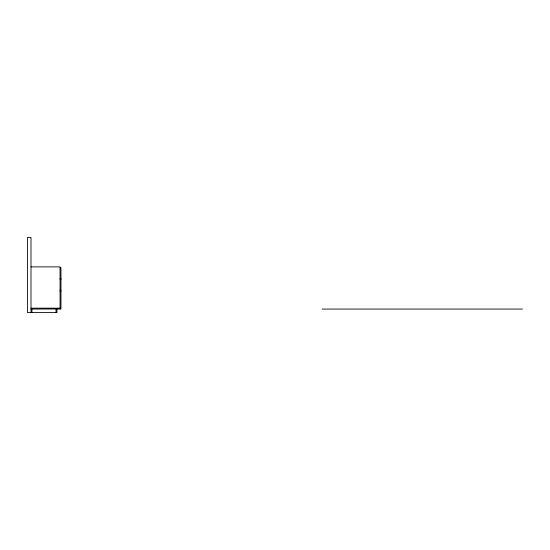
<?xml version="1.0" encoding="UTF-8"?>
<svg xmlns="http://www.w3.org/2000/svg" width="550" height="550" viewBox="0 0 550 550"><rect width="100%" height="100%" fill="white"/><g stroke="black" fill="none" stroke-linecap="round" stroke-linejoin="round"><path stroke-width="0.82" d="M31.006 266.887L60.06 266.887L60.06 309.066M60.06 267.884L60.968 267.884L60.968 308.962L31.006 309.066M60.06 278.905L60.968 278.905M60.06 279.056L60.968 279.056M60.06 290.077L60.968 290.077M60.06 291.479L60.968 291.479M31.006 308.165L60.06 308.165M322.114 309.066L522.5 309.066M56.959 309.066L56.959 312.572L27.5 312.572L27.5 237.428L31.006 237.428L31.006 312.572M56.052 309.066L56.052 312.572M31.907 309.066L31.907 312.572"/></g></svg>
